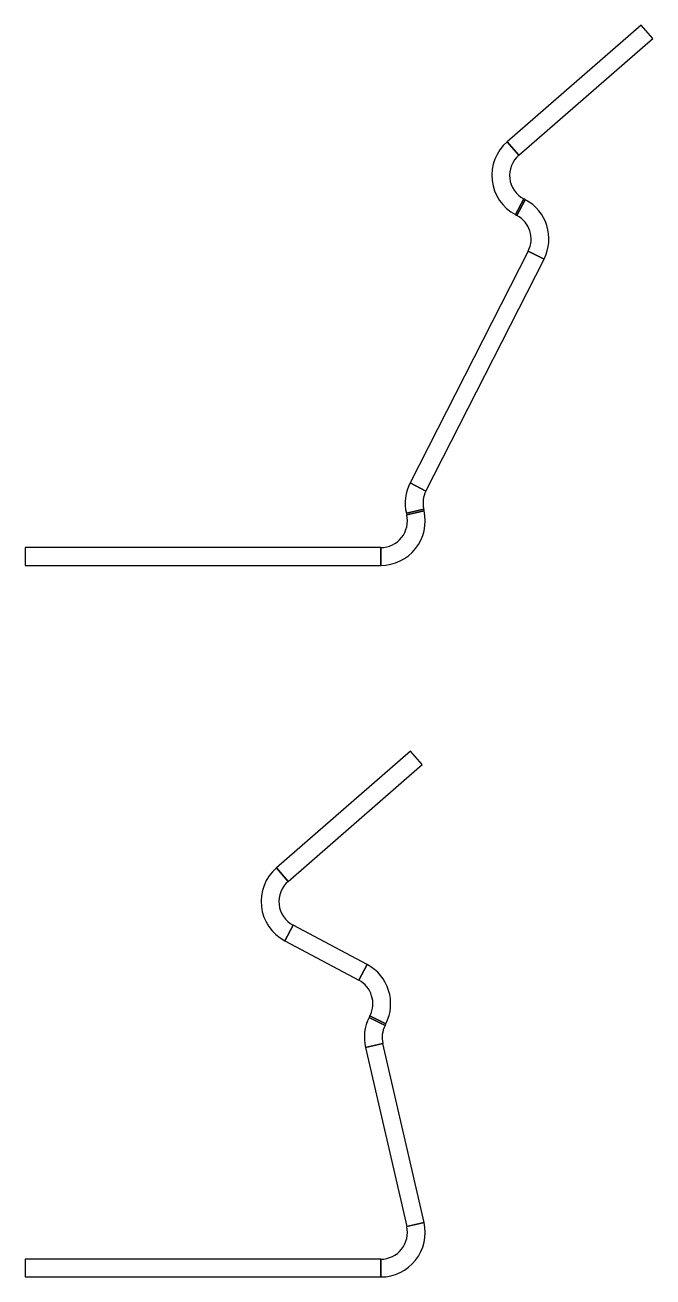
# Model space of a CAD drawing. Header units: metres. Extents: x 0 to 353, y 0 to 704.
import ezdxf

# ---------------------------------------------------------------- set-up
doc = ezdxf.new("R2010")
doc.units = ezdxf.units.M

msp = doc.modelspace()

# ---------------------------------------------------------------- linework, layer by layer
at = {"layer": 'PARAMETRIX'}
for p, q in [((346.4931, 703.7459), (271.0221, 638.14)), ((353.0537, 696.1988), (346.4931, 703.7459)), ((277.5827, 630.5929), (353.0537, 696.1988)), ((277.5827, 630.5929), (271.0221, 638.14)), ((271.0221, 638.14), (277.5827, 630.5929)), ((280.3815, 606.0281), (275.6868, 597.1986)), ((275.6868, 597.1986), (280.3815, 606.0281)), ((281.2645, 605.5586), (276.5698, 596.7291)), ((276.5698, 596.7291), (281.2645, 605.5586)), ((281.2645, 605.5586), (280.3815, 606.0281)), ((275.6868, 597.1986), (276.5698, 596.7291)), ((282.8928, 576.675), (216.4747, 446.3222)), ((225.3848, 441.7823), (291.8029, 572.1351)), ((291.8029, 572.1351), (282.8928, 576.675)), ((282.8928, 576.675), (291.8029, 572.1351)), ((225.3848, 441.7823), (216.4747, 446.3222)), ((216.4747, 446.3222), (225.3848, 441.7823)), ((224.1343, 431.5981), (214.3906, 429.3486)), ((214.3906, 429.3486), (224.1343, 431.5981)), ((214.3906, 429.3486), (214.6156, 428.3743)), ((224.3593, 430.6238), (214.6156, 428.3743)), ((214.6156, 428.3743), (224.3593, 430.6238)), ((224.3593, 430.6238), (224.1343, 431.5981)), ((200, 410), (0, 410)), ((0, 410), (0, 400)), ((200, 400), (200, 410)), ((200, 410), (200, 400)), ((0, 400), (200, 400)), ((216.7846, 295.5276), (141.3136, 229.9217)), ((223.3452, 287.9805), (216.7846, 295.5276)), ((147.8742, 222.3746), (223.3452, 287.9805)), ((147.8742, 222.3746), (141.3136, 229.9217)), ((141.3136, 229.9217), (147.8742, 222.3746)), ((150.673, 197.8097), (145.9783, 188.9802)), ((145.9783, 188.9802), (150.673, 197.8097)), ((192.3121, 175.6698), (150.673, 197.8097)), ((145.9783, 188.9802), (187.6174, 166.8403)), ((192.3121, 175.6698), (187.6174, 166.8403)), ((187.6174, 166.8403), (192.3121, 175.6698)), ((193.9404, 146.7863), (193.4864, 145.8953)), ((202.3965, 141.3554), (193.4864, 145.8953)), ((193.4864, 145.8953), (202.3965, 141.3554)), ((202.8505, 142.2464), (193.9404, 146.7863)), ((193.9404, 146.7863), (202.8505, 142.2464)), ((202.3965, 141.3554), (202.8505, 142.2464)), ((201.146, 131.1712), (191.4023, 128.9217)), ((191.4023, 128.9217), (201.146, 131.1712)), ((191.4023, 128.9217), (214.6156, 28.3743)), ((224.3593, 30.6238), (201.146, 131.1712)), ((224.3593, 30.6238), (214.6156, 28.3743)), ((214.6156, 28.3743), (224.3593, 30.6238)), ((200, 10), (0, 10)), ((0, 10), (0, 0)), ((200, 0), (200, 10)), ((200, 10), (200, 0)), ((0, 0), (200, 0))]:
    msp.add_line(p, q, dxfattribs=at)
for centre, radius, start, end in [((287.4236, 619.2723), 25, 131, 242), ((287.4236, 619.2723), 15, 131, 242), ((269.5277, 583.4849), 25, 333, 62), ((269.5277, 583.4849), 15, 333, 62), ((238.7499, 434.9724), 25, 153, 193), ((238.7499, 434.9724), 15, 153, 193), ((200, 425), 25, 270, 13), ((200, 425), 15, 270, 13), ((157.7151, 211.0539), 25, 131, 242), ((157.7151, 211.0539), 15, 131, 242), ((180.5753, 153.5961), 25, 333, 62), ((180.5753, 153.5961), 15, 333, 62), ((215.7616, 134.5455), 25, 153, 193), ((215.7616, 134.5455), 15, 153, 193), ((200, 25), 25, 270, 13), ((200, 25), 15, 270, 13)]:
    msp.add_arc(centre, radius, start, end, dxfattribs=at)

doc.saveas('drawing.dxf')
